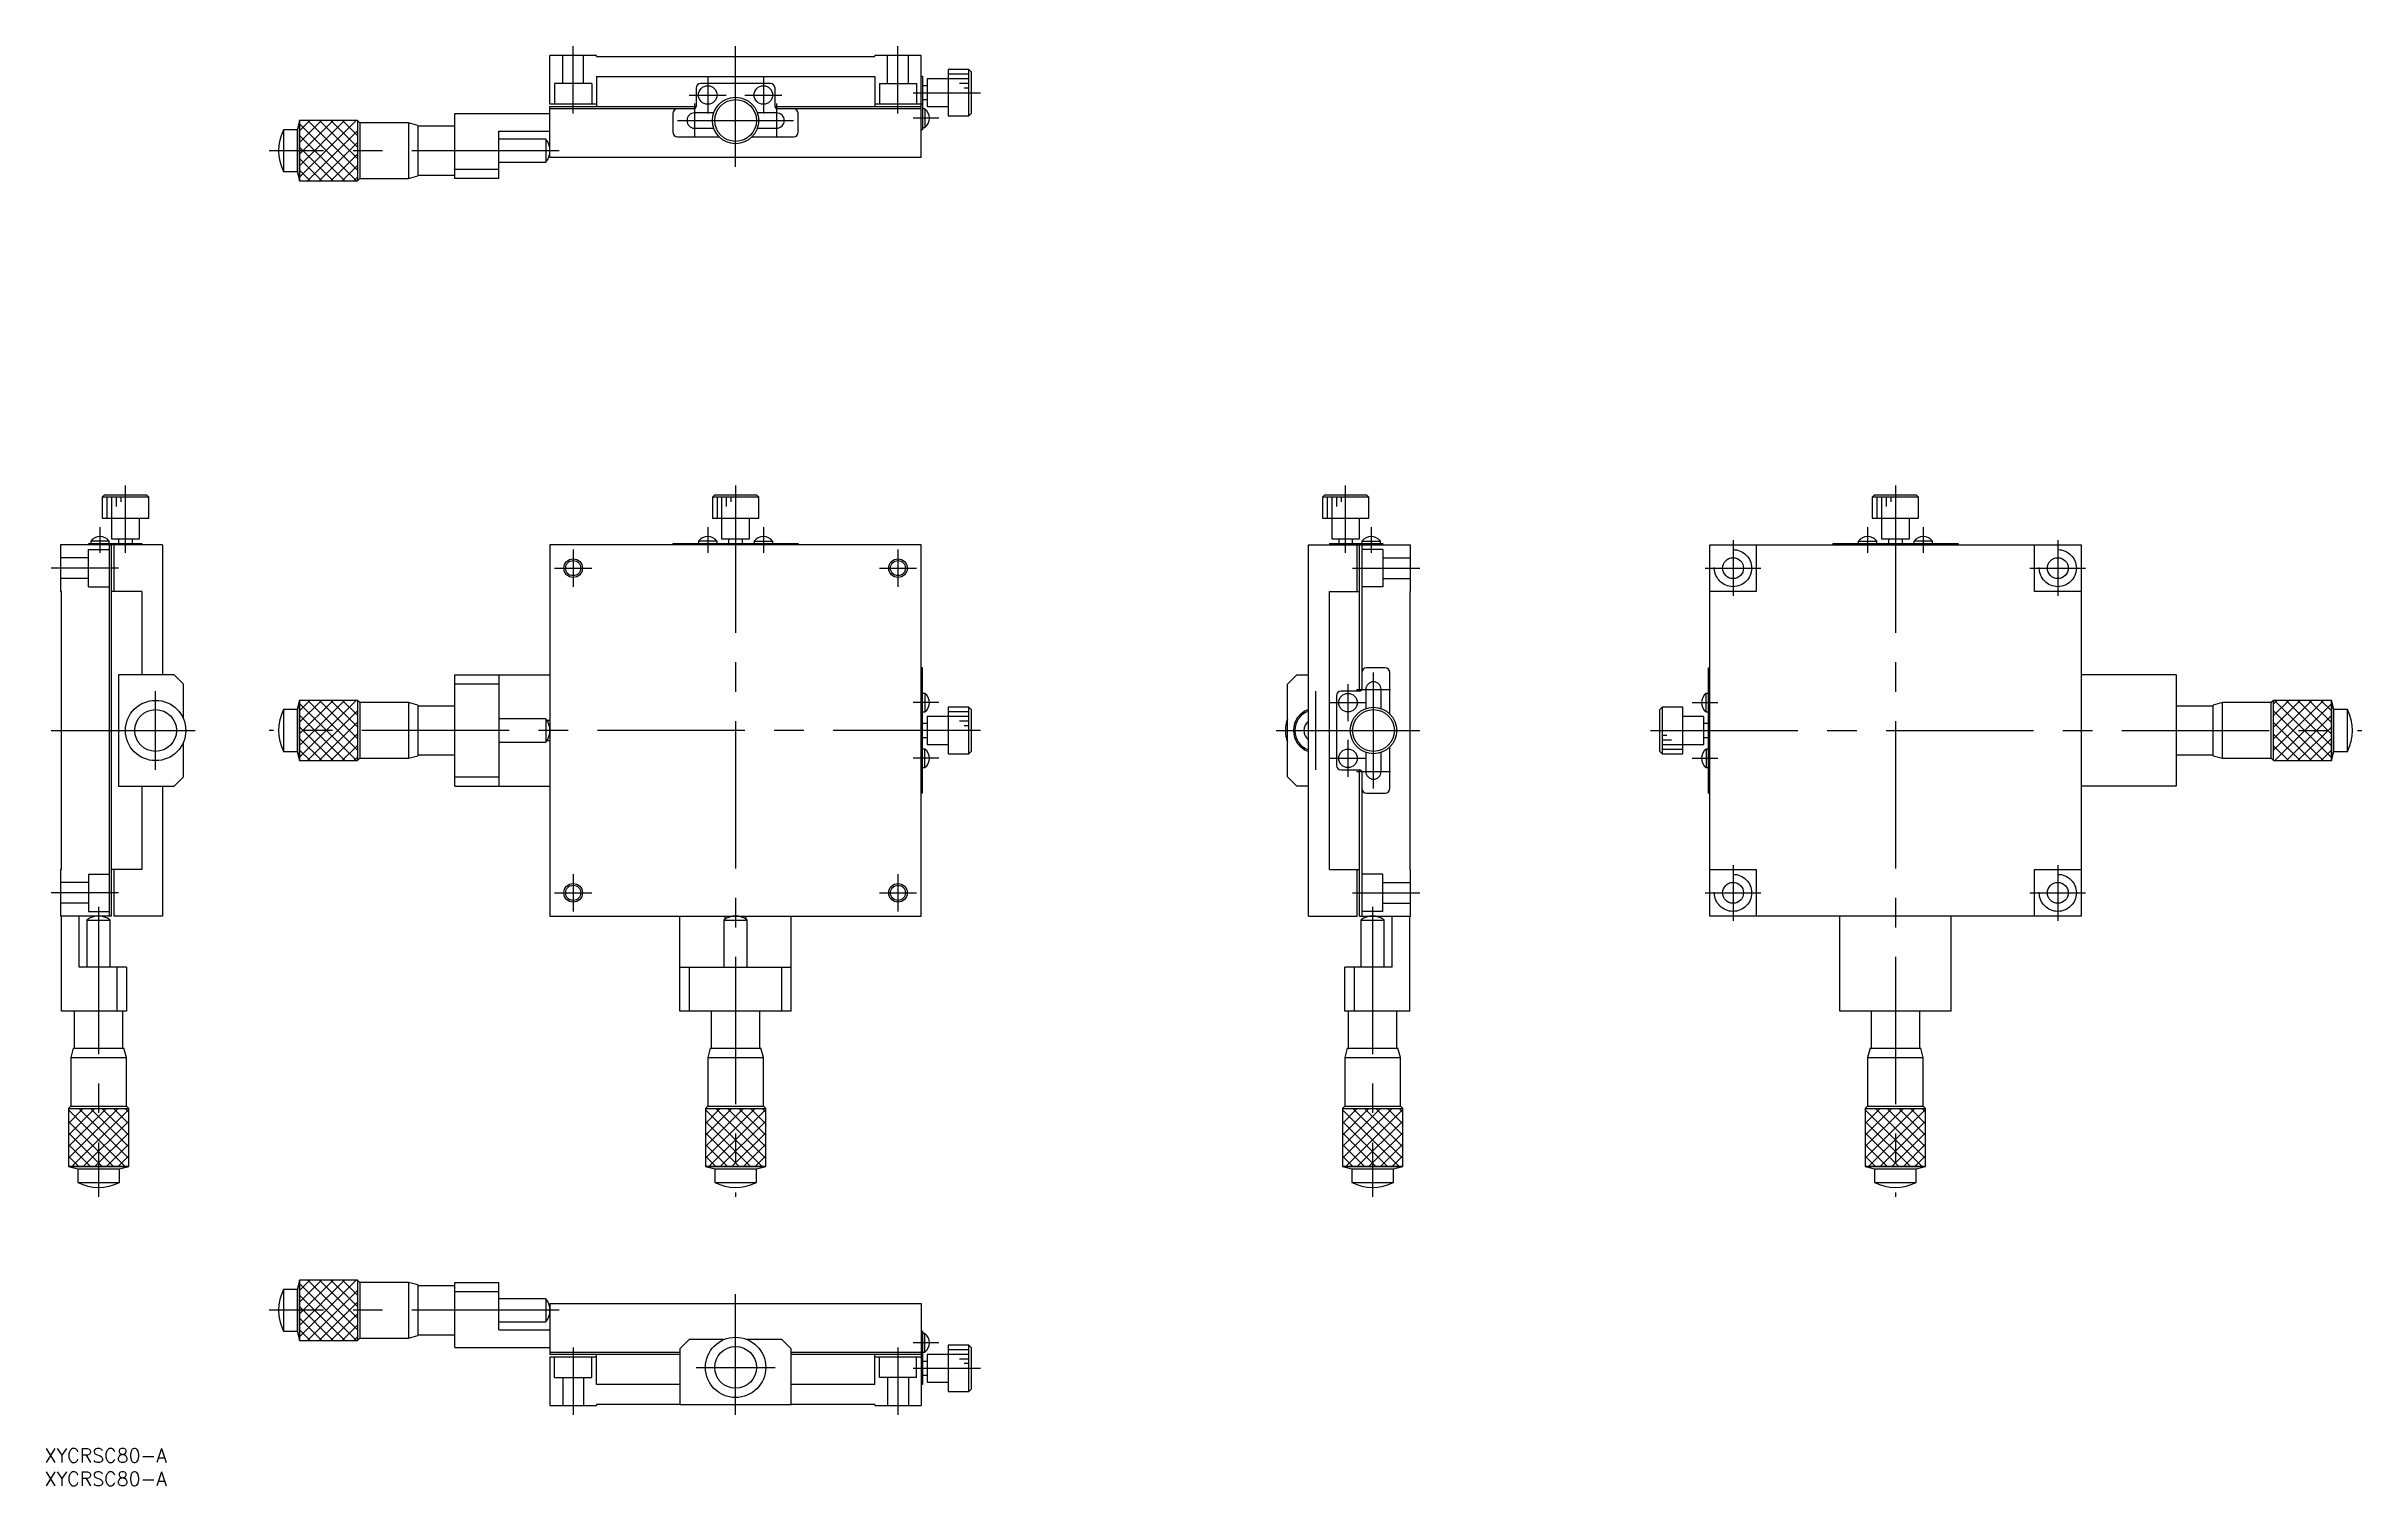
# Model space of a CAD drawing. Extents: x -149 to 351, y -163 to 148.
import ezdxf

# ---------------------------------------------------------------- set-up
doc = ezdxf.new("R2010")
doc.units = 0
doc.linetypes.add('CENTER', pattern=[50.8, 31.75, -6.35, 6.35, -6.35])
doc.linetypes.add('DASHED', pattern=[19.05, 12.7, -6.35])
doc.layers.get('0').update_dxf_attribs({"linetype": 'CONTINUOUS'})
doc.layers.add('CENTER', color=1, linetype='CENTER')
doc.styles.get("Standard").update_dxf_attribs({"font": 'txt.shx', "height": 3, "bigfont": 'bigfont.shx'})

msp = doc.modelspace()

# ---------------------------------------------------------------- linework, layer by layer
at = {"color": 7, "linetype": 'CONTINUOUS'}
for p, q in [((-40, 135), (-40, 145.5)), ((-30, 145.5), (-40, 145.5)), ((-30, 145.3), (-30, 145.5)), ((-30, 145.3), (30, 145.3)), ((30, 145.3), (30, 145.5)), ((40, 145.5), (30, 145.5)), ((40, 123.5), (40, 145.5)), ((-30, 141), (-30, 134.5)), ((-30, 141), (30, 141)), ((30, 141), (30, 134.5)), ((40.3, 141), (40, 141)), ((40.3, 141), (40.3, 129.5)), ((45.8, 140.5), (41.3, 140.5)), ((41.3, 140.5), (41.3, 134.5)), ((50.3, 142.5), (45.8, 142.5)), ((45.8, 142.5), (45.8, 132.5)), ((50.3, 141.5), (45.8, 141.5)), ((50.3, 140.5), (45.8, 140.5)), ((50.8, 142), (50.3, 142.5)), ((50.3, 132.5), (50.3, 142.5)), ((50.8, 142), (50.8, 133)), ((-30, 135), (-40, 135)), ((-8.5, 138.5), (-8.5, 134.5)), ((7.5, 139.5), (-7.5, 139.5)), ((8.5, 134.5), (8.5, 138.5)), ((40.3, 135), (30, 135)), ((41.3, 139), (40.3, 139)), ((40.3, 136), (41.3, 136)), ((50.3, 139.5), (48.3, 139.5)), ((50.3, 138.5), (49.3, 138.5)), ((-94, 131.5), (-94.5, 129.5)), ((-94, 131.5), (-94, 131.5)), ((-81.5, 131.5), (-94, 131.5)), ((-94, 118.5), (-94, 131.5)), ((-94, 131.5), (-94, 118.5)), ((-81.77, 131.5), (-94, 119.26)), ((-84.27, 131.5), (-94, 121.76)), ((-86.77, 131.5), (-94, 124.26)), ((-89.27, 131.5), (-94, 126.76)), ((-91.77, 131.5), (-94, 129.26)), ((-81.71, 118.5), (-94, 130.79)), ((-81.5, 120.79), (-92.21, 131.5)), ((-81.5, 123.29), (-89.71, 131.5)), ((-81.5, 125.79), (-87.21, 131.5)), ((-81.5, 128.29), (-84.71, 131.5)), ((-81, 131), (-81.5, 131.5)), ((-81.5, 131.5), (-81.5, 118.5)), ((-70.5, 131), (-81, 131)), ((-81, 131), (-81, 119)), ((-68.5, 130.46), (-70.5, 131)), ((-70.5, 131), (-70.5, 119)), ((-68.5, 130.46), (-68.5, 119.54)), ((-60.5, 130.25), (-68.5, 130.25)), ((-60.5, 133), (-40, 133)), ((-60.5, 119), (-60.5, 133)), ((-40, 134.5), (-8.5, 134.5)), ((-40, 123.5), (-40, 134.5)), ((-9, 134), (-40, 134)), ((-13.5, 133), (-13.5, 129)), ((-4.72, 133.15), (-8.85, 133.15)), ((-8.85, 129.85), (-4.72, 129.85)), ((8.85, 133.15), (4.72, 133.15)), ((4.72, 129.85), (8.85, 129.85)), ((8.5, 134.5), (40, 134.5)), ((40, 134), (9, 134)), ((13.5, 129), (13.5, 133)), ((40.8, 134), (40.3, 134)), ((40.3, 130), (40.8, 130)), ((40.8, 134), (40.8, 130)), ((41.3, 134.5), (45.8, 134.5)), ((45.8, 132.5), (50.3, 132.5)), ((50.3, 132.5), (50.8, 133)), ((-94.5, 129.5), (-97.43, 129.5)), ((-97.43, 129.5), (-97.43, 120.5)), ((-94.5, 129.5), (-94.5, 120.5)), ((-84.21, 118.5), (-94, 128.29)), ((-86.71, 118.5), (-94, 125.79)), ((-81.5, 129.27), (-92.27, 118.5)), ((-81.5, 126.77), (-89.77, 118.5)), ((-51, 129.2), (-40, 129.2)), ((-51, 119), (-51, 129.2)), ((-40.88, 127.5), (-51, 127.5)), ((-40.88, 127.5), (-40.88, 122.5)), ((-12.5, 128), (-3.57, 128)), ((3.57, 128), (12.5, 128)), ((40.3, 129.5), (40, 129.5)), ((-97.43, 120.5), (-94.5, 120.5)), ((-94.5, 120.5), (-94, 118.5)), ((-89.21, 118.5), (-94, 123.29)), ((-91.71, 118.5), (-94, 120.79)), ((-81.5, 124.27), (-87.27, 118.5)), ((-81.5, 121.77), (-84.77, 118.5)), ((-60.5, 121), (-51, 121)), ((-51, 122.5), (-40.88, 122.5)), ((40, 123.5), (-40, 123.5)), ((-94, 118.5), (-94, 118.5)), ((-94, 118.5), (-81.5, 118.5)), ((-81.5, 119.27), (-82.27, 118.5)), ((-81.5, 118.5), (-81, 119)), ((-81, 119), (-70.5, 119)), ((-70.5, 119), (-68.5, 119.54)), ((-68.5, 119.75), (-60.5, 119.75)), ((-51, 119), (-60.5, 119)), ((-136, 50.8), (-136.5, 50.3)), ((-136.5, 50.3), (-136.5, 45.8)), ((-126.5, 50.3), (-136.5, 50.3)), ((-136, 50.8), (-127, 50.8)), ((-135.5, 50.3), (-135.5, 45.8)), ((-134.5, 50.3), (-134.5, 45.8)), ((-133.5, 50.3), (-133.5, 48.3)), ((-132.5, 50.3), (-132.5, 49.3)), ((-126.5, 50.3), (-127, 50.8)), ((-126.5, 45.8), (-126.5, 50.3)), ((-4.5, 50.8), (-5, 50.3)), ((-5, 50.3), (-5, 45.8)), ((5, 50.3), (-5, 50.3)), ((-4.5, 50.8), (4.5, 50.8)), ((-4, 50.3), (-4, 45.8)), ((-3, 50.3), (-3, 45.8)), ((-2, 50.3), (-2, 48.3)), ((-1, 50.3), (-1, 49.3)), ((5, 50.3), (4.5, 50.8)), ((5, 45.8), (5, 50.3)), ((127, 50.8), (126.5, 50.3)), ((126.5, 50.3), (126.5, 45.8)), ((136.5, 50.3), (126.5, 50.3)), ((127, 50.8), (136, 50.8)), ((127.5, 50.3), (127.5, 45.8)), ((128.5, 50.3), (128.5, 45.8)), ((129.5, 50.3), (129.5, 48.3)), ((130.5, 50.3), (130.5, 49.3)), ((136.5, 50.3), (136, 50.8)), ((136.5, 45.8), (136.5, 50.3)), ((245.5, 50.8), (245, 50.3)), ((245, 50.3), (245, 45.8)), ((255, 50.3), (245, 50.3)), ((245.5, 50.8), (254.5, 50.8)), ((246, 50.3), (246, 45.8)), ((247, 50.3), (247, 45.8)), ((248, 50.3), (248, 48.3)), ((249, 50.3), (249, 49.3)), ((255, 50.3), (254.5, 50.8)), ((255, 45.8), (255, 50.3)), ((-136.5, 45.8), (-126.5, 45.8)), ((-134.5, 45.8), (-134.5, 41.3)), ((-128.5, 41.3), (-128.5, 45.8)), ((-5, 45.8), (5, 45.8)), ((-3, 45.8), (-3, 41.3)), ((3, 41.3), (3, 45.8)), ((126.5, 45.8), (136.5, 45.8)), ((128.5, 45.8), (128.5, 41.3)), ((134.5, 41.3), (134.5, 45.8)), ((245, 45.8), (255, 45.8)), ((247, 45.8), (247, 41.3)), ((253, 41.3), (253, 45.8)), ((-123.5, 40), (-145.5, 40)), ((-145.5, 40), (-145.5, 30)), ((-139.5, 40.3), (-139.5, 40)), ((-139.5, 40.3), (-128, 40.3)), ((-139, 40.8), (-139, 40.3)), ((-135, 40.8), (-139, 40.8)), ((-135, 40.3), (-135, 40.8)), ((-135, 40), (-135, -40)), ((-134.5, 41.3), (-128.5, 41.3)), ((-134.5, -40), (-134.5, 40)), ((-134, 40.3), (-134, 30)), ((-133, 41.3), (-133, 40.3)), ((-130, 40.3), (-130, 41.3)), ((-128, 40.3), (-128, 40)), ((-123.5, 40), (-123.5, 12)), ((-40, 40), (-40, -40)), ((40, 40), (-40, 40)), ((-13.5, 40.3), (13.5, 40.3)), ((-13.5, 40.3), (-13.5, 40)), ((-8, 40.8), (-8, 40.3)), ((-4, 40.8), (-8, 40.8)), ((-4, 40.3), (-4, 40.8)), ((-3, 41.3), (3, 41.3)), ((-1.5, 41.3), (-1.5, 40.3)), ((1.5, 40.3), (1.5, 41.3)), ((4, 40.8), (4, 40.3)), ((4, 40.8), (8, 40.8)), ((8, 40.3), (8, 40.8)), ((13.5, 40.3), (13.5, 40)), ((40, -40), (40, 40)), ((123.5, -40), (123.5, 40)), ((123.5, 40), (145.5, 40)), ((128, 40.3), (128, 40)), ((128, 40.3), (139.5, 40.3)), ((128.5, 41.3), (134.5, 41.3)), ((130, 41.3), (130, 40.3)), ((133, 40.3), (133, 41.3)), ((134, 30), (134, 40.3)), ((134.5, 8.5), (134.5, 40)), ((135, 40.8), (135, 40.3)), ((135, 40.8), (139, 40.8)), ((135, 40), (135, 9)), ((139, 40.3), (139, 40.8)), ((139.5, 40.3), (139.5, 40)), ((145.5, 30), (145.5, 40)), ((210, 40), (290, 40)), ((210, -40), (210, 40)), ((220, 40), (220, 30)), ((236.5, 40.3), (236.5, 40)), ((236.5, 40.3), (263.5, 40.3)), ((241.5, 40.3), (241.5, 40)), ((242, 40.8), (242, 40.3)), ((242, 40.8), (246, 40.8)), ((246, 40.3), (246, 40.8)), ((247, 41.3), (253, 41.3)), ((248.5, 41.3), (248.5, 40.3)), ((251.5, 40.3), (251.5, 41.3)), ((254, 40.8), (254, 40.3)), ((258, 40.8), (254, 40.8)), ((258, 40.3), (258, 40.8)), ((258.5, 40.3), (258.5, 40)), ((263.5, 40.3), (263.5, 40)), ((280, 30), (280, 40)), ((290, 40), (290, -40)), ((-145.3, 30), (-145.5, 30)), ((-145.3, -30), (-145.3, 30)), ((-128, 30), (-134.5, 30)), ((-128, 30), (-128, 12)), ((128, -30), (128, 30)), ((128, 30), (134.5, 30)), ((145.3, 30), (145.5, 30)), ((145.3, 30), (145.3, -30)), ((220, 30), (210, 30)), ((290, 30), (280, 30)), ((-133, 12), (-133, -12)), ((-121, 12), (-133, 12)), ((-119, 10), (-121, 12)), ((-119, 2.5), (-119, 10)), ((-60.5, -12), (-60.5, 12)), ((-60.5, 12), (-40, 12)), ((-51, 10), (-60.5, 10)), ((-51, 12), (-51, -12)), ((40.3, 13.5), (40, 13.5)), ((40.3, -13.5), (40.3, 13.5)), ((121, 12), (119, 10)), ((119, -10), (119, 10)), ((121, 12), (123.5, 12)), ((140, 13.5), (136, 13.5)), ((141, 3.57), (141, 12.5)), ((209.7, -13.5), (209.7, 13.5)), ((209.7, 13.5), (210, 13.5)), ((310.5, 12), (290, 12)), ((310.5, 12), (310.5, -12)), ((-94, 6.5), (-94.5, 4.5)), ((-94, 6.5), (-94, 6.5)), ((-81.5, 6.5), (-94, 6.5)), ((-94, -6.5), (-94, 6.5)), ((-94, 6.5), (-94, -6.5)), ((-81.77, 6.5), (-94, -5.74)), ((-84.27, 6.5), (-94, -3.24)), ((-86.77, 6.5), (-94, -0.74)), ((-89.27, 6.5), (-94, 1.76)), ((-91.77, 6.5), (-94, 4.26)), ((-81.71, -6.5), (-94, 5.79)), ((-81.5, -4.21), (-92.21, 6.5)), ((-81.5, -1.71), (-89.71, 6.5)), ((-81.5, 0.79), (-87.21, 6.5)), ((-81.5, 3.29), (-84.71, 6.5)), ((-81, 6), (-81.5, 6.5)), ((-81.5, 6.5), (-81.5, -6.5)), ((-70.5, 6), (-81, 6)), ((-81, 6), (-81, -6)), ((-68.5, 5.46), (-70.5, 6)), ((-70.5, 6), (-70.5, -6)), ((-68.5, 5.46), (-68.5, -5.46)), ((-60.5, 5.25), (-68.5, 5.25)), ((40.3, 8.5), (40, 8.5)), ((40.8, 8), (40.3, 8)), ((40.8, 8), (40.8, 4)), ((50.3, 5), (45.8, 5)), ((45.8, 5), (45.8, -5)), ((50.8, 4.5), (50.3, 5)), ((50.3, -5), (50.3, 5)), ((129.5, 7.5), (129.5, -7.5)), ((134.5, 8.5), (130.5, 8.5)), ((135.85, 8.85), (135.85, 4.72)), ((139.15, 4.72), (139.15, 8.85)), ((199.7, 5), (199.2, 4.5)), ((204.2, 5), (199.7, 5)), ((199.7, 5), (199.7, -5)), ((204.2, -5), (204.2, 5)), ((209.7, 8), (209.2, 8)), ((209.2, 4), (209.2, 8)), ((318.5, 5.25), (310.5, 5.25)), ((320.5, 6), (318.5, 5.46)), ((318.5, -5.46), (318.5, 5.46)), ((331, 6), (320.5, 6)), ((320.5, -6), (320.5, 6)), ((331.5, 6.5), (331, 6)), ((331, -6), (331, 6)), ((344, 6.5), (331.5, 6.5)), ((331.5, -6.5), (331.5, 6.5)), ((331.5, 5.73), (332.27, 6.5)), ((331.5, 3.23), (334.77, 6.5)), ((331.5, 0.73), (337.27, 6.5)), ((331.5, -1.77), (339.77, 6.5)), ((331.5, -4.27), (342.27, 6.5)), ((331.71, 6.5), (344, -5.79)), ((331.77, -6.5), (344, 5.74)), ((334.21, 6.5), (344, -3.29)), ((336.71, 6.5), (344, -0.79)), ((339.21, 6.5), (344, 1.71)), ((341.71, 6.5), (344, 4.21)), ((344, 6.5), (344, 6.5)), ((344.5, 4.5), (344, 6.5)), ((344, 6.5), (344, -6.5)), ((344, -6.5), (344, 6.5)), ((-94.5, 4.5), (-97.43, 4.5)), ((-97.43, 4.5), (-97.43, -4.5)), ((-94.5, 4.5), (-94.5, -4.5)), ((-84.21, -6.5), (-94, 3.29)), ((-86.71, -6.5), (-94, 0.79)), ((-81.5, 4.27), (-92.27, -6.5)), ((-81.5, 1.77), (-89.77, -6.5)), ((-40.88, 2.5), (-51, 2.5)), ((-40.88, 2.5), (-40.88, -2.5)), ((-40.67, 2.22), (-40, 2.22)), ((40.3, 4), (40.8, 4)), ((41.3, 1.5), (40.3, 1.5)), ((45.8, 3), (41.3, 3)), ((41.3, 3), (41.3, -3)), ((50.3, 4), (45.8, 4)), ((50.3, 3), (45.8, 3)), ((50.3, 2), (48.3, 2)), ((50.3, 1), (49.3, 1)), ((50.8, 4.5), (50.8, -4.5)), ((199.2, -4.5), (199.2, 4.5)), ((208.7, 3), (204.2, 3)), ((208.7, -3), (208.7, 3)), ((209.7, 1.5), (208.7, 1.5)), ((209.2, 4), (209.7, 4)), ((331.5, 4.21), (342.21, -6.5)), ((331.5, 1.71), (339.71, -6.5)), ((334.27, -6.5), (344, 3.24)), ((336.77, -6.5), (344, 0.74)), ((347.43, 4.5), (344.5, 4.5)), ((344.5, 3.13), (344.5, 4.5)), ((344.5, -4.5), (344.5, 3.13)), ((347.43, -4.5), (347.43, 4.5)), ((-119, -10), (-119, -2.5)), ((-97.43, -4.5), (-94.5, -4.5)), ((-94.5, -4.5), (-94, -6.5)), ((-89.21, -6.5), (-94, -1.71)), ((-91.71, -6.5), (-94, -4.21)), ((-81.5, -0.73), (-87.27, -6.5)), ((-81.5, -3.23), (-84.77, -6.5)), ((-51, -2.5), (-40.88, -2.5)), ((-40, -2.22), (-40.67, -2.22)), ((40.3, -1.5), (41.3, -1.5)), ((40.8, -4), (40.3, -4)), ((40.8, -8), (40.8, -4)), ((41.3, -3), (45.8, -3)), ((50.3, -5), (50.8, -4.5)), ((135.85, -4.72), (135.85, -8.85)), ((139.15, -8.85), (139.15, -4.72)), ((141, -12.5), (141, -3.57)), ((199.2, -4.5), (199.7, -5)), ((199.7, -1), (200.7, -1)), ((199.7, -2), (201.7, -2)), ((199.7, -3), (204.2, -3)), ((199.7, -4), (204.2, -4)), ((204.2, -3), (208.7, -3)), ((208.7, -1.5), (209.7, -1.5)), ((209.7, -4), (209.2, -4)), ((209.2, -4), (209.2, -8)), ((331.5, -0.79), (337.21, -6.5)), ((331.5, -3.29), (334.71, -6.5)), ((339.27, -6.5), (344, -1.76)), ((341.77, -6.5), (344, -4.26)), ((344, -6.5), (344.5, -4.5)), ((344.5, -4.5), (347.43, -4.5)), ((-94, -6.5), (-94, -6.5)), ((-94, -6.5), (-81.5, -6.5)), ((-81.5, -5.73), (-82.27, -6.5)), ((-81.5, -6.5), (-81, -6)), ((-81, -6), (-70.5, -6)), ((-70.5, -6), (-68.5, -5.46)), ((-68.5, -5.25), (-60.5, -5.25)), ((40.3, -8.5), (40, -8.5)), ((40.3, -8), (40.8, -8)), ((45.8, -5), (50.3, -5)), ((130.5, -8.5), (134.5, -8.5)), ((134.5, -40), (134.5, -8.5)), ((135, -9), (135, -40)), ((199.7, -5), (204.2, -5)), ((209.2, -8), (209.7, -8)), ((310.5, -5.25), (318.5, -5.25)), ((318.5, -5.46), (320.5, -6)), ((320.5, -6), (331, -6)), ((331, -6), (331.5, -6.5)), ((331.5, -6.5), (344, -6.5)), ((344, -6.5), (344, -6.5)), ((-133, -12), (-121, -12)), ((-128, -12), (-128, -30)), ((-123.5, -12), (-123.5, -40)), ((-121, -12), (-119, -10)), ((-60.5, -10), (-51, -10)), ((-60.5, -12), (-40, -12)), ((40.3, -13.5), (40, -13.5)), ((119, -10), (121, -12)), ((123.5, -12), (121, -12)), ((136, -13.5), (140, -13.5)), ((209.7, -13.5), (210, -13.5)), ((310.5, -12), (290, -12)), ((-145.5, -30), (-145.5, -40)), ((-145.3, -30), (-145.5, -30)), ((-128, -30), (-134.5, -30)), ((-134, -30), (-134, -40)), ((128, -30), (134.5, -30)), ((134, -40), (134, -30)), ((145.3, -30), (145.5, -30)), ((145.5, -40), (145.5, -30)), ((210, -30), (220, -30)), ((220, -30), (220, -40)), ((280, -40), (280, -30)), ((280, -30), (290, -30)), ((-134.5, -40), (-145.5, -40)), ((-145.3, -60.5), (-145.3, -40)), ((-141.5, -51), (-141.5, -40)), ((-139.8, -40.88), (-139.8, -51)), ((-139.8, -40.88), (-134.8, -40.88)), ((-134.8, -51), (-134.8, -40.88)), ((-123.5, -40), (-134, -40)), ((-40, -40), (40, -40)), ((-12, -60.5), (-12, -40)), ((-2.5, -40.88), (-2.5, -51)), ((-2.5, -40.88), (2.5, -40.88)), ((-2.22, -40.67), (-2.22, -40)), ((2.22, -40), (2.22, -40.67)), ((2.5, -51), (2.5, -40.88)), ((12, -60.5), (12, -40)), ((123.5, -40), (134, -40)), ((134.5, -40), (145.5, -40)), ((134.8, -40.88), (134.8, -51)), ((134.8, -40.88), (139.8, -40.88)), ((139.8, -51), (139.8, -40.88)), ((141.5, -51), (141.5, -40)), ((145.3, -60.5), (145.3, -40)), ((290, -40), (210, -40)), ((238, -60.5), (238, -40)), ((262, -60.5), (262, -40)), ((-131.3, -51), (-141.5, -51)), ((-133.3, -60.5), (-133.3, -51)), ((-131.3, -51), (-131.3, -60.5)), ((-12, -51), (12, -51)), ((-10, -51), (-10, -60.5)), ((10, -60.5), (10, -51)), ((141.5, -51), (131.3, -51)), ((131.3, -60.5), (131.3, -51)), ((133.3, -51), (133.3, -60.5)), ((-131.3, -60.5), (-145.3, -60.5)), ((-142.55, -60.5), (-142.55, -68.5)), ((-132.05, -68.5), (-132.05, -60.5)), ((12, -60.5), (-12, -60.5)), ((-5.25, -60.5), (-5.25, -68.5)), ((5.25, -68.5), (5.25, -60.5)), ((145.3, -60.5), (131.3, -60.5)), ((132.05, -60.5), (132.05, -68.5)), ((142.55, -68.5), (142.55, -60.5)), ((262, -60.5), (238, -60.5)), ((244.75, -60.5), (244.75, -68.5)), ((255.25, -68.5), (255.25, -60.5)), ((-142.76, -68.5), (-143.3, -70.5)), ((-142.76, -68.5), (-131.84, -68.5)), ((-131.3, -70.5), (-131.84, -68.5)), ((-5.46, -68.5), (-6, -70.5)), ((-5.46, -68.5), (5.46, -68.5)), ((6, -70.5), (5.46, -68.5)), ((131.84, -68.5), (131.3, -70.5)), ((131.84, -68.5), (142.76, -68.5)), ((143.3, -70.5), (142.76, -68.5)), ((244.54, -68.5), (244, -70.5)), ((244.54, -68.5), (255.46, -68.5)), ((256, -70.5), (255.46, -68.5)), ((-143.3, -70.5), (-143.3, -81)), ((-143.3, -70.5), (-131.3, -70.5)), ((-131.3, -81), (-131.3, -70.5)), ((-6, -70.5), (-6, -81)), ((-6, -70.5), (6, -70.5)), ((6, -81), (6, -70.5)), ((131.3, -70.5), (131.3, -81)), ((131.3, -70.5), (143.3, -70.5)), ((143.3, -81), (143.3, -70.5)), ((244, -70.5), (244, -81)), ((244, -70.5), (256, -70.5)), ((256, -81), (256, -70.5)), ((-143.3, -81), (-143.8, -81.5)), ((-143.8, -81.5), (-143.8, -94)), ((-143.8, -81.5), (-130.8, -81.5)), ((-140.59, -81.5), (-143.8, -84.71)), ((-138.09, -81.5), (-143.8, -87.21)), ((-135.59, -81.5), (-143.8, -89.71)), ((-133.09, -81.5), (-143.8, -92.21)), ((-143.8, -81.77), (-131.56, -94)), ((-143.8, -84.27), (-134.06, -94)), ((-143.3, -81), (-131.3, -81)), ((-130.8, -81.71), (-143.09, -94)), ((-141.57, -81.5), (-130.8, -92.27)), ((-130.8, -84.21), (-140.59, -94)), ((-139.07, -81.5), (-130.8, -89.77)), ((-136.57, -81.5), (-130.8, -87.27)), ((-134.07, -81.5), (-130.8, -84.77)), ((-131.57, -81.5), (-130.8, -82.27)), ((-130.8, -81.5), (-131.3, -81)), ((-130.8, -94), (-130.8, -81.5)), ((-6, -81), (-6.5, -81.5)), ((-6.5, -81.5), (-6.5, -94)), ((-6.5, -81.5), (6.5, -81.5)), ((-3.29, -81.5), (-6.5, -84.71)), ((-0.79, -81.5), (-6.5, -87.21)), ((1.71, -81.5), (-6.5, -89.71)), ((4.21, -81.5), (-6.5, -92.21)), ((-6.5, -81.77), (5.74, -94)), ((-6.5, -84.27), (3.24, -94)), ((-6, -81), (6, -81)), ((6.5, -81.71), (-5.79, -94)), ((-4.27, -81.5), (6.5, -92.27)), ((6.5, -84.21), (-3.29, -94)), ((-1.77, -81.5), (6.5, -89.77)), ((0.73, -81.5), (6.5, -87.27)), ((3.23, -81.5), (6.5, -84.77)), ((5.73, -81.5), (6.5, -82.27)), ((6.5, -81.5), (6, -81)), ((6.5, -94), (6.5, -81.5)), ((131.3, -81), (130.8, -81.5)), ((130.8, -81.5), (130.8, -94)), ((130.8, -81.5), (143.8, -81.5)), ((134.01, -81.5), (130.8, -84.71)), ((136.51, -81.5), (130.8, -87.21)), ((139.01, -81.5), (130.8, -89.71)), ((141.51, -81.5), (130.8, -92.21)), ((130.8, -81.77), (143.04, -94)), ((130.8, -84.27), (140.54, -94)), ((131.3, -81), (143.3, -81)), ((143.8, -81.71), (131.51, -94)), ((133.03, -81.5), (143.8, -92.27)), ((143.8, -84.21), (134.01, -94)), ((135.53, -81.5), (143.8, -89.77)), ((138.03, -81.5), (143.8, -87.27)), ((140.53, -81.5), (143.8, -84.77)), ((143.03, -81.5), (143.8, -82.27)), ((143.8, -81.5), (143.3, -81)), ((143.8, -94), (143.8, -81.5)), ((244, -81), (243.5, -81.5)), ((243.5, -81.5), (243.5, -94)), ((243.5, -81.5), (256.5, -81.5)), ((246.71, -81.5), (243.5, -84.71)), ((249.21, -81.5), (243.5, -87.21)), ((251.71, -81.5), (243.5, -89.71)), ((254.21, -81.5), (243.5, -92.21)), ((243.5, -81.77), (255.74, -94)), ((243.5, -84.27), (253.24, -94)), ((244, -81), (256, -81)), ((256.5, -81.71), (244.21, -94)), ((245.73, -81.5), (256.5, -92.27)), ((256.5, -84.21), (246.71, -94)), ((248.23, -81.5), (256.5, -89.77)), ((250.73, -81.5), (256.5, -87.27)), ((253.23, -81.5), (256.5, -84.77)), ((255.73, -81.5), (256.5, -82.27)), ((256.5, -81.5), (256, -81)), ((256.5, -94), (256.5, -81.5)), ((-143.8, -86.77), (-136.56, -94)), ((-143.8, -89.27), (-139.06, -94)), ((-130.8, -86.71), (-138.09, -94)), ((-130.8, -89.21), (-135.59, -94)), ((-6.5, -86.77), (0.74, -94)), ((-6.5, -89.27), (-1.76, -94)), ((6.5, -86.71), (-0.79, -94)), ((6.5, -89.21), (1.71, -94)), ((130.8, -86.77), (138.04, -94)), ((130.8, -89.27), (135.54, -94)), ((143.8, -86.71), (136.51, -94)), ((143.8, -89.21), (139.01, -94)), ((243.5, -86.77), (250.74, -94)), ((243.5, -89.27), (248.24, -94)), ((256.5, -86.71), (249.21, -94)), ((256.5, -89.21), (251.71, -94)), ((-143.8, -91.77), (-141.56, -94)), ((-143.8, -94), (-143.8, -94)), ((-143.8, -94), (-141.8, -94.5)), ((-130.8, -94), (-143.8, -94)), ((-143.8, -94), (-130.8, -94)), ((-141.8, -94.5), (-141.8, -97.43)), ((-141.8, -94.5), (-132.8, -94.5)), ((-130.8, -91.71), (-133.09, -94)), ((-132.8, -94.5), (-130.8, -94)), ((-132.8, -97.43), (-132.8, -94.5)), ((-130.8, -94), (-130.8, -94)), ((-6.5, -91.77), (-4.26, -94)), ((-6.5, -94), (-6.5, -94)), ((-6.5, -94), (-4.5, -94.5)), ((6.5, -94), (-6.5, -94)), ((-6.5, -94), (6.5, -94)), ((-4.5, -94.5), (-4.5, -97.43)), ((-4.5, -94.5), (4.5, -94.5)), ((6.5, -91.71), (4.21, -94)), ((4.5, -94.5), (6.5, -94)), ((4.5, -97.43), (4.5, -94.5)), ((6.5, -94), (6.5, -94)), ((130.8, -91.77), (133.04, -94)), ((130.8, -94), (130.8, -94)), ((130.8, -94), (132.8, -94.5)), ((130.8, -94), (143.8, -94)), ((143.8, -94), (130.8, -94)), ((132.8, -94.5), (132.8, -97.43)), ((132.8, -94.5), (141.8, -94.5)), ((143.8, -91.71), (141.51, -94)), ((141.8, -94.5), (143.8, -94)), ((141.8, -97.43), (141.8, -94.5)), ((143.8, -94), (143.8, -94)), ((243.5, -91.77), (245.74, -94)), ((243.5, -94), (243.5, -94)), ((243.5, -94), (245.5, -94.5)), ((256.5, -94), (243.5, -94)), ((243.5, -94), (256.5, -94)), ((245.5, -94.5), (245.5, -97.43)), ((245.5, -94.5), (254.5, -94.5)), ((256.5, -91.71), (254.21, -94)), ((254.5, -94.5), (256.5, -94)), ((254.5, -97.43), (254.5, -94.5)), ((256.5, -94), (256.5, -94)), ((-141.8, -97.43), (-132.8, -97.43)), ((-4.5, -97.43), (4.5, -97.43)), ((132.8, -97.43), (141.8, -97.43)), ((245.5, -97.43), (254.5, -97.43)), ((-94, -118.5), (-94.5, -120.5)), ((-81.5, -118.5), (-94, -118.5)), ((-94, -118.5), (-94, -118.5)), ((-94, -118.5), (-94, -131.5)), ((-94, -131.5), (-94, -118.5)), ((-81.77, -118.5), (-94, -130.74)), ((-84.27, -118.5), (-94, -128.24)), ((-86.77, -118.5), (-94, -125.74)), ((-89.27, -118.5), (-94, -123.24)), ((-91.77, -118.5), (-94, -120.74)), ((-81.71, -131.5), (-94, -119.21)), ((-81.5, -129.21), (-92.21, -118.5)), ((-81.5, -126.71), (-89.71, -118.5)), ((-81.5, -124.21), (-87.21, -118.5)), ((-81.5, -121.71), (-84.71, -118.5)), ((-81, -119), (-81.5, -118.5)), ((-81.5, -118.5), (-81.5, -131.5)), ((-70.5, -119), (-81, -119)), ((-81, -119), (-81, -131)), ((-68.5, -119.54), (-70.5, -119)), ((-70.5, -119), (-70.5, -131)), ((-68.5, -119.54), (-68.5, -130.46)), ((-60.5, -119.75), (-68.5, -119.75)), ((-60.5, -133), (-60.5, -119)), ((-60.5, -119), (-51, -119)), ((-51, -129.2), (-51, -119)), ((-94.5, -120.5), (-97.43, -120.5)), ((-97.43, -120.5), (-97.43, -129.5)), ((-94.5, -120.5), (-94.5, -129.5)), ((-84.21, -131.5), (-94, -121.71)), ((-86.71, -131.5), (-94, -124.21)), ((-81.5, -120.73), (-92.27, -131.5)), ((-81.5, -123.23), (-89.77, -131.5)), ((-51, -121), (-60.5, -121)), ((-40.88, -122.5), (-51, -122.5)), ((-40.88, -122.5), (-40.88, -127.5)), ((-40, -123.5), (-40, -134.5)), ((-40, -123.5), (40, -123.5)), ((40, -123.5), (40, -145.5)), ((-97.43, -129.5), (-94.5, -129.5)), ((-94.5, -129.5), (-94, -131.5)), ((-89.21, -131.5), (-94, -126.71)), ((-91.71, -131.5), (-94, -129.21)), ((-81.5, -125.73), (-87.27, -131.5)), ((-81.5, -128.23), (-84.77, -131.5)), ((-51, -127.5), (-40.88, -127.5)), ((-51, -129.2), (-40, -129.2)), ((40.3, -129.5), (40, -129.5)), ((40.3, -129.5), (40.3, -141)), ((-94, -131.5), (-81.5, -131.5)), ((-94, -131.5), (-94, -131.5)), ((-81.5, -130.73), (-82.27, -131.5)), ((-81.5, -131.5), (-81, -131)), ((-81, -131), (-70.5, -131)), ((-70.5, -131), (-68.5, -130.46)), ((-68.5, -130.25), (-60.5, -130.25)), ((-60.5, -133), (-40, -133)), ((-40, -134), (-12, -134)), ((-12, -134.5), (-40, -134.5)), ((-30, -141), (-30, -134.5)), ((-10, -131.3), (-12, -133.3)), ((-12, -133.3), (-12, -145.3)), ((-2.5, -131.3), (-10, -131.3)), ((10, -131.3), (2.5, -131.3)), ((12, -133.3), (10, -131.3)), ((12, -145.3), (12, -133.3)), ((12, -134), (40, -134)), ((40, -134.5), (12, -134.5)), ((30, -141), (30, -134.5)), ((40.8, -130), (40.3, -130)), ((40.3, -134), (40.8, -134)), ((40.8, -134), (40.8, -130)), ((45.8, -134.5), (41.3, -134.5)), ((41.3, -134.5), (41.3, -140.5)), ((50.3, -132.5), (45.8, -132.5)), ((45.8, -132.5), (45.8, -142.5)), ((50.3, -133.5), (45.8, -133.5)), ((50.3, -134.5), (45.8, -134.5)), ((50.8, -133), (50.3, -132.5)), ((50.3, -142.5), (50.3, -132.5)), ((50.8, -133), (50.8, -142)), ((-40, -135), (-30, -135)), ((-40, -135), (-40, -145.5)), ((30, -135), (40.3, -135)), ((41.3, -136), (40.3, -136)), ((40.3, -139), (41.3, -139)), ((50.3, -135.5), (48.3, -135.5)), ((50.3, -136.5), (49.3, -136.5)), ((-12, -141), (-30, -141)), ((30, -141), (12, -141)), ((30, -141), (12, -141)), ((40.3, -141), (40, -141)), ((41.3, -140.5), (45.8, -140.5)), ((45.8, -142.5), (50.3, -142.5)), ((50.3, -142.5), (50.8, -142)), ((-40, -145.5), (-30, -145.5)), ((-12, -145.3), (-30, -145.3)), ((-30, -145.3), (-30, -145.5)), ((-12, -145.3), (12, -145.3)), ((30, -145.3), (12, -145.3)), ((30, -145.3), (30, -145.5)), ((30, -145.5), (40, -145.5))]:
    msp.add_line(p, q, dxfattribs=at)
at = {"color": 3, "linetype": 'DASHED'}
for p, q in [((-37.25, 139.5), (-37.25, 145.5)), ((-32.75, 139.5), (-32.75, 145.5)), ((32.75, 139.5), (32.75, 145.5)), ((37.25, 139.5), (37.25, 145.5)), ((-39, 139.5), (-39, 135)), ((-31, 139.5), (-39, 139.5)), ((-31, 139.5), (-31, 135)), ((31, 139.5), (39, 139.5)), ((31, 139.5), (31, 135)), ((39, 139.5), (39, 135)), ((-139.5, 37.25), (-145.5, 37.25)), ((-139.5, 39), (-135, 39)), ((-139.5, 31), (-139.5, 39)), ((139.5, 39), (135, 39)), ((139.5, 39), (139.5, 31)), ((139.5, 37.25), (145.5, 37.25)), ((-139.5, 32.75), (-145.5, 32.75)), ((-139.5, 31), (-135, 31)), ((139.5, 31), (135, 31)), ((139.5, 32.75), (145.5, 32.75)), ((-139.5, -32.75), (-145.5, -32.75)), ((-139.5, -31), (-139.5, -39)), ((-139.5, -31), (-135, -31)), ((139.5, -31), (135, -31)), ((139.5, -39), (139.5, -31)), ((139.5, -32.75), (145.5, -32.75)), ((-139.5, -37.25), (-145.5, -37.25)), ((-139.5, -39), (-135, -39)), ((139.5, -39), (135, -39)), ((139.5, -37.25), (145.5, -37.25)), ((-39, -139.5), (-39, -135)), ((-39, -139.5), (-31, -139.5)), ((-37.25, -139.5), (-37.25, -145.5)), ((-32.75, -139.5), (-32.75, -145.5)), ((-31, -139.5), (-31, -135)), ((31, -139.5), (31, -135)), ((39, -139.5), (31, -139.5)), ((32.75, -139.5), (32.75, -145.5)), ((37.25, -139.5), (37.25, -145.5)), ((39, -139.5), (39, -135))]:
    msp.add_line(p, q, dxfattribs=at)
at = {"color": 7, "linetype": 'CONTINUOUS'}
for centre, radius in [((-6, 137), 2), ((0, 131.5), 5), ((0, 131.5), 4.5), ((6, 137), 2), ((-35, 35), 1.62), ((35, 35), 1.62), ((215, 35), 2.25), ((285, 35), 2.25), ((-125, 0), 6.5), ((-125, 0), 6.5), ((132, 6), 2), ((137.5, 0), 5), ((-125, 0), 4.5), ((137.5, 0), 4.5), ((132, -6), 2), ((-35, -35), 1.62), ((35, -35), 1.62), ((215, -35), 2.25), ((285, -35), 2.25), ((0, -137.3), 6.5), ((0, -137.3), 6.5), ((0, -137.3), 4.5)]:
    msp.add_circle(centre, radius, dxfattribs=at)
at = {"color": 3, "linetype": 'CONTINUOUS'}
for centre in [(-35, 35), (35, 35), (-35, -35), (35, -35)]:
    msp.add_circle(centre, 2, dxfattribs=at)
at = {"color": 3, "linetype": 'DASHED'}
for centre in [(215, 35), (285, 35), (215, -35), (285, -35)]:
    msp.add_circle(centre, 4, dxfattribs=at)
at = {"color": 7, "linetype": 'CONTINUOUS'}
for centre, radius, start, end in [((-7.5, 138.5), 1, 90, 180), ((7.5, 138.5), 1, 0, 90), ((-12.5, 133), 1, 90, 180), ((-8.85, 131.5), 1.65, 90, 270), ((-9, 134.5), 0.5, 270, 0), ((9, 134.5), 0.5, 180, 270), ((8.85, 131.5), 1.65, 270, 90), ((12.5, 133), 1, 0, 90), ((39.27, 131.98), 2.53, 0.3586, 52.7715), ((39.27, 132.02), 2.53, 307.2285, 359.6414), ((-88.5, 125), 10, 153.2563, 206.7437), ((-44, 125), 4, 321.3178, 38.6822), ((-12.5, 129), 1, 180, 270), ((12.5, 129), 1, 270, 0), ((-136.98, 39.27), 2.53, 90.3586, 142.7715), ((-137.02, 39.27), 2.53, 37.2285, 89.6414), ((-5.98, 39.27), 2.53, 90.3586, 142.7715), ((-6.02, 39.27), 2.53, 37.2285, 89.6414), ((6.02, 39.27), 2.53, 90.3586, 142.7715), ((5.98, 39.27), 2.53, 37.2285, 89.6414), ((137.02, 39.27), 2.53, 90.3586, 142.7715), ((136.98, 39.27), 2.53, 37.2285, 89.6414), ((244.02, 39.27), 2.53, 90.3586, 142.7715), ((243.98, 39.27), 2.53, 37.2285, 89.6414), ((256.02, 39.27), 2.53, 90.3586, 142.7715), ((255.98, 39.27), 2.53, 37.2285, 89.6414), ((136, 12.5), 1, 90, 180), ((137.5, 8.85), 1.65, 0, 180), ((140, 12.5), 1, 0, 90), ((39.27, 5.98), 2.53, 0.3586, 52.7715), ((39.27, 6.02), 2.53, 307.2285, 359.6414), ((130.5, 7.5), 1, 90, 180), ((134.5, 9), 0.5, 270, 0), ((210.73, 5.98), 2.53, 127.2285, 179.6414), ((210.73, 6.02), 2.53, 180.3586, 232.7715), ((-88.5, 0), 10, 153.2563, 206.7437), ((-44, 0), 4, 321.3178, 38.6822), ((125, 0), 6.5, 157.3801, 202.6199), ((125, 0), 4.75, 108.4085, 251.5915), ((125, 0), 4.44, 109.729, 250.271), ((125, 0), 2.5, 126.8699, 233.1301), ((338.5, 0), 10, 333.2563, 26.7437), ((39.27, -6.02), 2.53, 0.3586, 52.7715), ((210.73, -6.02), 2.53, 127.2285, 179.6414), ((39.27, -5.98), 2.53, 307.2285, 359.6414), ((130.5, -7.5), 1, 180, 270), ((134.5, -9), 0.5, 0, 90), ((137.5, -8.85), 1.65, 180, 0), ((210.73, -5.98), 2.53, 180.3586, 232.7715), ((136, -12.5), 1, 180, 270), ((140, -12.5), 1, 270, 0), ((-137.3, -44), 4, 51.3178, 128.6822), ((0, -44), 4, 51.3178, 128.6822), ((137.3, -44), 4, 51.3178, 128.6822), ((-137.3, -88.5), 10, 243.2563, 296.7437), ((0, -88.5), 10, 243.2563, 296.7437), ((137.3, -88.5), 10, 243.2563, 296.7437), ((250, -88.5), 10, 243.2563, 296.7437), ((-88.5, -125), 10, 153.2563, 206.7437), ((-44, -125), 4, 321.3178, 38.6822), ((39.27, -132.02), 2.53, 0.3586, 52.7715), ((39.27, -131.98), 2.53, 307.2285, 359.6414)]:
    msp.add_arc(centre, radius, start, end, dxfattribs=at)
at = {"layer": 'CENTER', "color": 1, "linetype": 'CENTER'}
for p, q in [((-35, 133), (-35, 147.5)), ((0, 121.5), (0, 147.5)), ((35, 133), (35, 147.5)), ((-6, 141), (-6, 133)), ((6, 141), (6, 133)), ((-10, 137), (-2, 137)), ((-8.85, 135.15), (-8.85, 127.85)), ((2, 137), (10, 137)), ((8.85, 135.15), (8.85, 127.85)), ((38.3, 137.5), (52.8, 137.5)), ((-12.5, 131.5), (12.5, 131.5)), ((43.8, 132), (38.3, 132)), ((-38, 125), (-100.5, 125)), ((-131.5, 38.3), (-131.5, 52.8)), ((0, 52.8), (0, -100.5)), ((131.5, 38.3), (131.5, 52.8)), ((250, 52.8), (250, -100.5)), ((-137, 43.8), (-137, 38.3)), ((-6, 43.8), (-6, 38.3)), ((6, 43.8), (6, 38.3)), ((137, 43.8), (137, 38.3)), ((215, 41), (215, 29)), ((244, 43.8), (244, 38.3)), ((256, 43.8), (256, 38.3)), ((285, 41), (285, 29)), ((-133, 35), (-147.5, 35)), ((-39, 35), (-31, 35)), ((-35, 39), (-35, 31)), ((31, 35), (39, 35)), ((35, 39), (35, 31)), ((133, 35), (147.5, 35)), ((209, 35), (221, 35)), ((279, 35), (291, 35)), ((132, 10), (132, 2)), ((137.5, -12.5), (137.5, 12.5)), ((-125, -8.5), (-125, 8.5)), ((43.8, 6), (38.3, 6)), ((125, 8.5), (125, -8.5)), ((128, 6), (136, 6)), ((133.85, 8.85), (141.15, 8.85)), ((206.2, 6), (211.7, 6)), ((-147.5, 0), (-116.5, 0)), ((52.8, 0), (-100.5, 0)), ((116.5, 0), (147.5, 0)), ((197.2, 0), (350.5, 0)), ((132, -2), (132, -10)), ((43.8, -6), (38.3, -6)), ((128, -6), (136, -6)), ((133.85, -8.85), (141.15, -8.85)), ((206.2, -6), (211.7, -6)), ((215, -29), (215, -41)), ((285, -29), (285, -41)), ((-35, -31), (-35, -39)), ((35, -31), (35, -39)), ((-133, -35), (-147.5, -35)), ((-137.3, -38), (-137.3, -100.5)), ((-39, -35), (-31, -35)), ((31, -35), (39, -35)), ((133, -35), (147.5, -35)), ((137.3, -38), (137.3, -100.5)), ((209, -35), (221, -35)), ((279, -35), (291, -35)), ((0, -147.5), (0, -121.5)), ((-38, -125), (-100.5, -125)), ((-35, -133), (-35, -147.5)), ((35, -133), (35, -147.5)), ((43.8, -132), (38.3, -132)), ((-8.5, -137.3), (8.5, -137.3)), ((38.3, -137.5), (52.8, -137.5))]:
    msp.add_line(p, q, dxfattribs=at)

# ---------------------------------------------------------------- texts
at = {"color": 7, "linetype": 'CONTINUOUS'}
for p in [(-148.95, -157.81), (-148.95, -162.81)]:
    msp.add_text('XYCRSC80-A', height=3, dxfattribs=at).set_placement(p)

doc.saveas('drawing.dxf')
